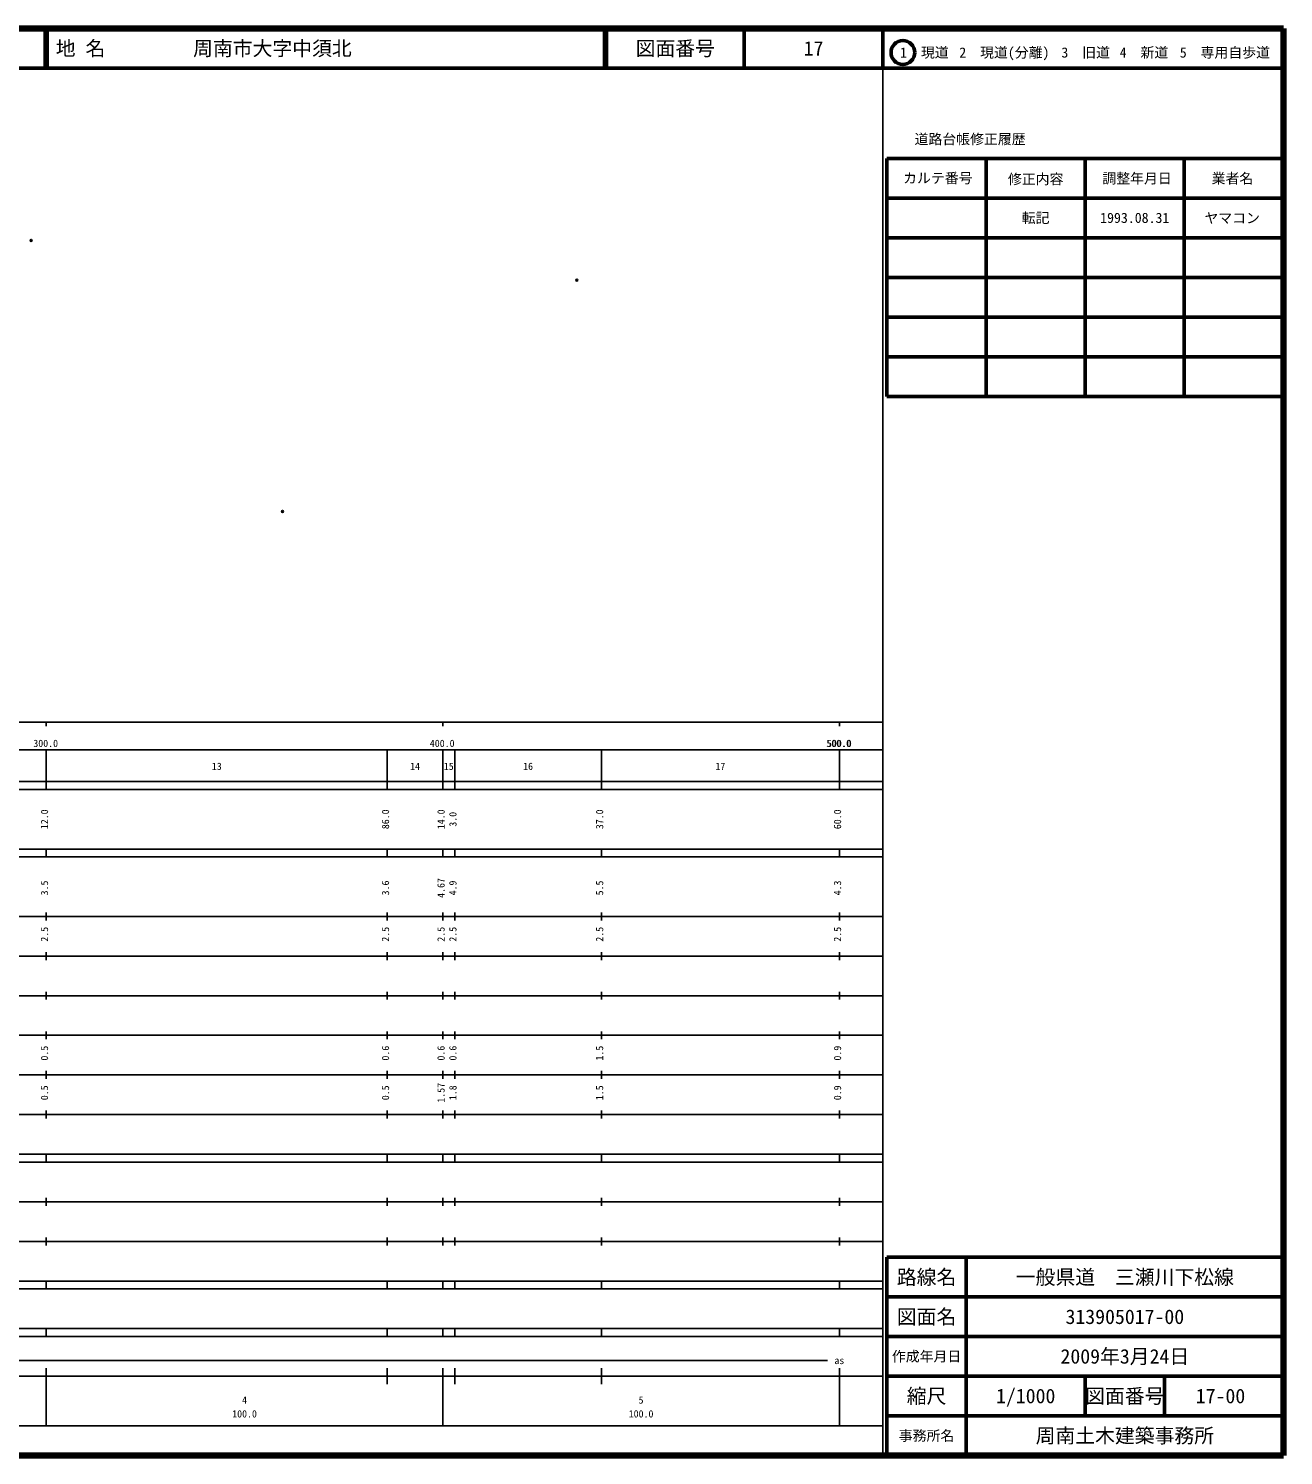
# Model space of a CAD drawing. Units: millimetres on the paper. Extents: x 40 to 680, y 20 to 380.
# Drawn here: x 363.5 to 680, y 20 to 380 of the extents above; entities that cross this region are included whole.
import ezdxf
from ezdxf.enums import TextEntityAlignment as Align

# ---------------------------------------------------------------- set-up
doc = ezdxf.new("R2010")
doc.units = ezdxf.units.MM
doc.header["$PDMODE"] = 32
doc.header["$PDSIZE"] = 0.5
doc.layers.add('M-OTRS', color=6, linetype='Continuous')
doc.layers.add('M-TTL-TXT', color=7, linetype='Continuous')
for name, color, linetype, lineweight in [('M-TTL', 2, 'Continuous', 140), ('M-TTL-BAND', 7, 'Continuous', 25), ('M-TTL-FRAM', 2, 'Continuous', 50), ('M-TTL-LINE', 7, 'Continuous', 50)]:
    doc.layers.add(name, color=color, linetype=linetype, lineweight=lineweight)
doc.styles.add('ＭＳ ゴシック', font='')
doc.styles.get('ＭＳ ゴシック').set_extended_font_data('MS Gothic')

msp = doc.modelspace()

# ---------------------------------------------------------------- linework, layer by layer
at = {"layer": 'M-OTRS'}
for p in [(364.174, 326.543), (501.781, 316.528), (427.578, 258.171)]:
    msp.add_point(p, dxfattribs=at)
at = {"layer": 'M-TTL'}
for p, q in [((680, 380), (40, 380)), ((680, 20), (680, 380)), ((40, 20), (680, 20))]:
    msp.add_line(p, q, dxfattribs=at)
at = {"layer": 'M-TTL-BAND'}
for p, q in [((579, 20), (579, 370)), ((40, 205), (579, 205)), ((368, 205), (368, 204)), ((468, 205), (468, 204)), ((568, 205), (568, 204)), ((68, 198), (579, 198)), ((368, 188), (368, 198)), ((454, 188), (454, 198)), ((468, 188), (468, 198)), ((471, 188), (471, 198)), ((508, 188), (508, 198)), ((568, 188), (568, 198)), ((40, 190), (579, 190)), ((40, 188), (579, 188)), ((40, 173), (579, 173)), ((368, 171), (368, 173)), ((454, 171), (454, 173)), ((468, 171), (468, 173)), ((471, 171), (471, 173)), ((508, 171), (508, 173)), ((568, 171), (568, 173)), ((40, 171), (579, 171)), ((40, 156), (579, 156)), ((368, 155), (368, 157)), ((454, 155), (454, 157)), ((468, 155), (468, 157)), ((471, 155), (471, 157)), ((508, 155), (508, 157)), ((568, 155), (568, 157)), ((46, 146), (579, 146)), ((368, 145), (368, 147)), ((454, 145), (454, 147)), ((468, 145), (468, 147)), ((471, 145), (471, 147)), ((508, 145), (508, 147)), ((568, 145), (568, 147)), ((368, 135), (368, 137)), ((454, 135), (454, 137)), ((468, 135), (468, 137)), ((471, 135), (471, 137)), ((508, 135), (508, 137)), ((568, 135), (568, 137)), ((52, 136), (579, 136)), ((46, 126), (579, 126)), ((368, 125), (368, 127)), ((454, 125), (454, 127)), ((468, 125), (468, 127)), ((471, 125), (471, 127)), ((508, 125), (508, 127)), ((568, 125), (568, 127)), ((52, 116), (579, 116)), ((368, 115), (368, 117)), ((454, 115), (454, 117)), ((468, 115), (468, 117)), ((471, 115), (471, 117)), ((508, 115), (508, 117)), ((568, 115), (568, 117)), ((46, 106), (579, 106)), ((368, 105), (368, 107)), ((454, 105), (454, 107)), ((468, 105), (468, 107)), ((471, 105), (471, 107)), ((508, 105), (508, 107)), ((568, 105), (568, 107)), ((40, 96), (579, 96)), ((40, 94), (579, 94)), ((368, 94), (368, 96)), ((454, 94), (454, 96)), ((468, 94), (468, 96)), ((471, 94), (471, 96)), ((508, 94), (508, 96)), ((568, 94), (568, 96)), ((49, 84), (579, 84)), ((368, 83), (368, 85)), ((454, 83), (454, 85)), ((468, 83), (468, 85)), ((471, 83), (471, 85)), ((508, 83), (508, 85)), ((568, 83), (568, 85)), ((40, 74), (579, 74)), ((368, 73), (368, 75)), ((454, 73), (454, 75)), ((468, 73), (468, 75)), ((471, 73), (471, 75)), ((508, 73), (508, 75)), ((568, 73), (568, 75)), ((40, 64), (579, 64)), ((40, 62), (579, 62)), ((368, 62), (368, 64)), ((454, 62), (454, 64)), ((468, 62), (468, 64)), ((471, 62), (471, 64)), ((508, 62), (508, 64)), ((568, 62), (568, 64)), ((40, 52), (579, 52)), ((368, 50), (368, 52)), ((454, 50), (454, 52)), ((468, 50), (468, 52)), ((471, 50), (471, 52)), ((508, 50), (508, 52)), ((568, 50), (568, 52)), ((40, 50), (579, 50)), ((71, 44), (565, 44)), ((40, 40), (579, 40)), ((368, 27.5), (368, 42)), ((454, 38), (454, 42)), ((468, 27.5), (468, 42)), ((471, 38), (471, 42)), ((508, 38), (508, 42)), ((568, 27.5), (568, 42)), ((68, 27.5), (579, 27.5))]:
    msp.add_line(p, q, dxfattribs=at)
at = {"layer": 'M-TTL-FRAM'}
for p, q in [((580, 347.197), (580, 287.197)), ((580, 347.197), (680, 347.197)), ((580, 287.197), (680, 287.197)), ((680, 70), (580, 70)), ((580, 70), (580, 20))]:
    msp.add_line(p, q, dxfattribs=at)
at = {"layer": 'M-TTL-LINE'}
for p, q in [((367.75, 380), (367.75, 370)), ((368.25, 380), (368.25, 370)), ((508.747, 380), (508.747, 370)), ((509.247, 380), (509.247, 370)), ((543.997, 380), (543.997, 370)), ((579, 380), (579, 370)), ((40, 370), (680, 370)), ((605, 347.197), (605, 287.197)), ((630, 347.197), (630, 287.197)), ((655, 347.197), (655, 287.197)), ((580, 337.197), (680, 337.197)), ((580, 327.197), (680, 327.197)), ((580, 317.197), (680, 317.197)), ((580, 307.197), (680, 307.197)), ((580, 297.197), (680, 297.197)), ((600, 70), (600, 20)), ((680, 60), (580, 60)), ((680, 50), (580, 50)), ((680, 40), (580, 40)), ((630, 40), (630, 30)), ((650, 40), (650, 30)), ((680, 30), (580, 30))]:
    msp.add_line(p, q, dxfattribs=at)
msp.add_circle((584.031, 373.958), 3, dxfattribs=at)

# ---------------------------------------------------------------- texts
at = {"layer": 'M-TTL-BAND', "style": 'ＭＳ ゴシック'}
for s, p in [('300.0', (367.844, 198.195)), ('400.0', (467.844, 198.195)), ('500.0', (567.844, 198.195)), ('500.0', (568, 198.195)), ('13', (411, 192.405)), ('14', (461, 192.405)), ('15', (469.5, 192.405)), ('16', (489.5, 192.405)), ('17', (538, 192.405)), ('as', (568, 42.5)), ('4', (418, 32.523)), ('5', (518, 32.523)), ('100.0', (418, 29.033)), ('100.0', (518, 29.033))]:
    msp.add_text(s, height=1.833, dxfattribs=at).set_placement(p, align=Align.BOTTOM_CENTER)
for s, p in [('12.0', (369, 180.5)), ('86.0', (455, 180.5)), ('14.0', (469, 180.5)), ('3.0', (472, 180.5)), ('37.0', (509, 180.5)), ('60.0', (569, 180.5)), ('3.5', (369, 163.174)), ('3.6', (455, 163.174)), ('4.67', (469, 163.174)), ('4.9', (472, 163.174)), ('5.5', (509, 163.174)), ('4.3', (569, 163.174)), ('2.5', (369, 151.5)), ('2.5', (455, 151.5)), ('2.5', (469, 151.5)), ('2.5', (472, 151.5)), ('2.5', (509, 151.5)), ('2.5', (569, 151.5)), ('0.5', (369, 121.5)), ('0.6', (455, 121.5)), ('0.6', (469, 121.5)), ('0.6', (472, 121.5)), ('1.5', (509, 121.5)), ('0.9', (569, 121.5)), ('0.5', (369, 111.5)), ('0.5', (455, 111.5)), ('1.57', (469, 111.5)), ('1.8', (472, 111.5)), ('1.5', (509, 111.5)), ('0.9', (569, 111.5))]:
    msp.add_text(s, height=1.833, rotation=90, dxfattribs=at).set_placement(p, align=Align.BOTTOM_CENTER)
at = {"layer": 'M-TTL-TXT', "style": 'ＭＳ ゴシック'}
for s, p in [('地 名', (370.38, 375)), ('周南市大字中須北', (405.024, 375))]:
    msp.add_text(s, height=3.666, dxfattribs=at).set_placement(p, align=Align.MIDDLE_LEFT)
for s, height, p in [('図面番号', 3.666, (526.622, 375)), ('17', 3.666, (561.497, 375)), ('1\u3000現道', 2.566, (589.448, 373.958)), ('2\u3000現道(分離)', 2.566, (609.619, 373.958)), ('3\u3000旧道', 2.566, (630.121, 373.958)), ('4\u3000新道', 2.566, (644.824, 373.958)), ('5\u3000専用自歩道', 2.566, (665.228, 373.958)), ('道路台帳修正履歴', 2.566, (600.968, 352.113)), ('カルテ番号', 2.566, (592.839, 342.277)), ('修正内容', 2.566, (617.509, 342.023)), ('調整年月日', 2.566, (643.089, 342.197)), ('業者名', 2.566, (667.134, 342.197)), ('転記', 2.566, (617.5, 332.245)), ('1993.08.31', 2.566, (642.5, 332.245)), ('ヤマコン', 2.566, (667.077, 332.189)), ('路線名', 3.666, (590, 65)), ('路線名', 3.666, (590, 65)), ('一般県道\u3000三瀬川下松線', 3.666, (640, 65)), ('図面名', 3.666, (590, 55)), ('図面名', 3.666, (590, 55)), ('313905017-00', 3.666, (640, 55)), ('2009年3月24日', 3.666, (640, 45)), ('作成年月日', 2.566, (590, 45)), ('作成年月日', 2.566, (590, 45)), ('縮尺', 3.666, (590, 35)), ('縮尺', 3.666, (590, 35)), ('1/1000', 3.666, (615, 35)), ('図面番号', 3.666, (640, 35)), ('図面番号', 3.666, (640, 35)), ('17-00', 3.666, (664.125, 35)), ('事務所名', 2.566, (590, 25)), ('事務所名', 2.566, (590, 25)), ('周南土木建築事務所', 3.666, (640, 25))]:
    msp.add_text(s, height=height, dxfattribs=at).set_placement(p, align=Align.MIDDLE_CENTER)

doc.saveas('drawing.dxf')
